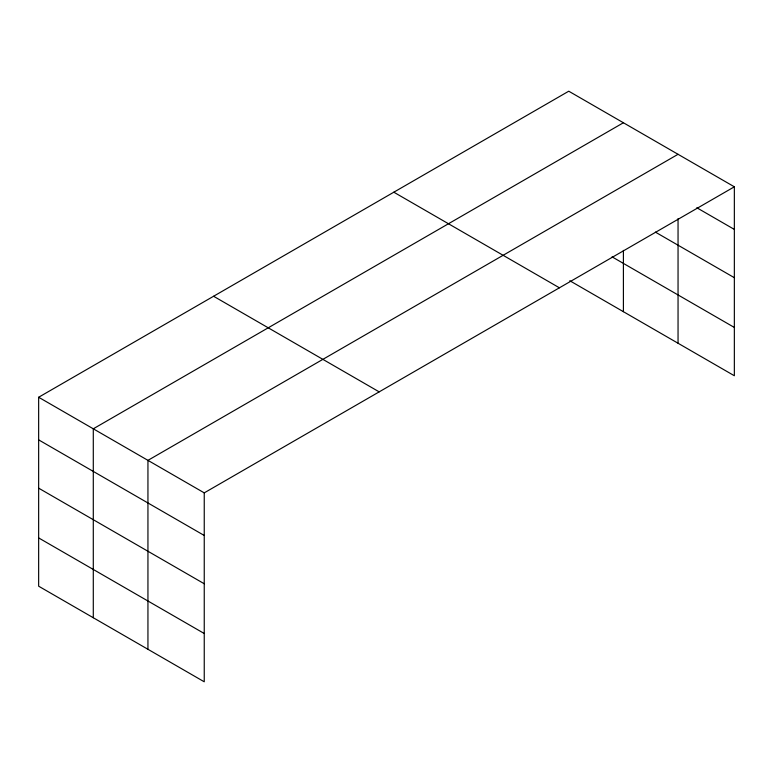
<?xml version="1.0" encoding="UTF-8"?>
<svg xmlns="http://www.w3.org/2000/svg" width="773" height="773" viewBox="0 0 773 773"><rect width="100%" height="100%" fill="white"/><g stroke="black" fill="none" stroke-linecap="round" stroke-linejoin="round"><path stroke-width="1.16" d="M734.35 186.805L568.754 91.204L38.65 397.254L38.65 586.195L204.246 681.796L204.246 492.865L734.35 186.805L734.35 375.746L569.788 280.734M678.047 218.643L678.047 343.241M623.405 122.752L93.291 428.802L93.291 617.743M678.047 154.3L147.943 460.36L147.943 649.291M696.811 207.744L734.35 229.417M655.369 232.103L734.35 277.7M612.061 256.849L734.35 327.452M393.824 192.197L559.41 287.807M213.59 296.262L379.176 391.863M38.65 397.254L204.246 492.865M38.65 439.866L204.246 535.476M38.65 488.159L204.246 583.76M38.65 537.911L204.246 633.512M623.405 250.375L623.405 311.683"/></g></svg>
